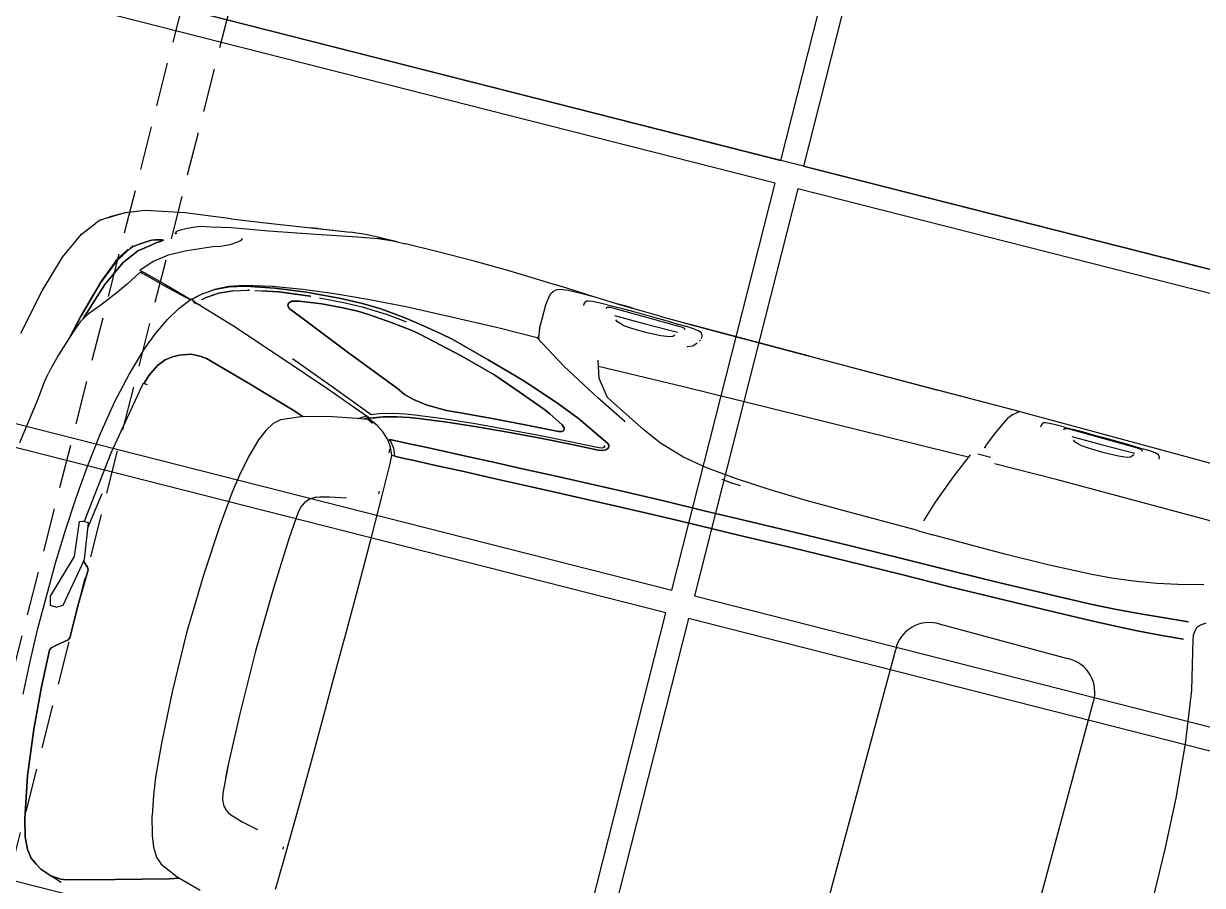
# Model space of a CAD drawing. Header units: inches. Extents: x 6322 to 85903, y -36042 to 7673.
# Drawn here: x 77224.9 to 77325.9, y 1635.6 to 1709.5 of the extents above; entities that cross this region are included whole.
import ezdxf

# ---------------------------------------------------------------- set-up
doc = ezdxf.new("R2010")
doc.units = ezdxf.units.IN
doc.header["$LTSCALE"] = 10
doc.linetypes.add('Amconstr', pattern=[9999, 9999, 0])
doc.linetypes.add('HIDDEN2', pattern=[0.1875, 0.125, -0.0625])
for name, color, linetype in [('ADSK_ASSOC_ENTITY_BACKUPS', 7, 'Continuous'), ('CAR1', 250, 'Continuous'), ('PARK LINE', 2, 'Continuous'), ('SHADE I SEC BEAM', 11, 'HIDDEN2'), ('SOLAR PANEL', 10, 'Continuous'), ('WALL', 4, 'Continuous')]:
    doc.layers.add(name, color=color, linetype=linetype)

# ---------------------------------------------------------------- blocks, each defined once
blk = doc.blocks.new('*U175')
at = {"layer": 'SOLAR PANEL'}
blk.add_lwpolyline([(-39, 18), (-39, -18), (39, -18), (39, 18)], close=True, dxfattribs=at)
blk = doc.blocks.new('*U176')
at = {"layer": 'SOLAR PANEL', "color": 0, "linetype": 'ByBlock', "lineweight": -2}
for p in [(0, 228), (80, 228), (0, 190), (80, 190), (0, 152), (80, 152), (0, 114)]:
    blk.add_blockref('*U175', p, dxfattribs=at)
blk = doc.blocks.new('*U95')
at = {"layer": 'SOLAR PANEL', "xscale": -1, "rotation": 165.7461911174656}
blk.add_blockref('*U176', (-184.49, 86.07), dxfattribs=at)
blk = doc.blocks.new('*U96')
at = {"layer": 'ADSK_ASSOC_ENTITY_BACKUPS', "linetype": 'Amconstr', "lineweight": 25}
blk.add_blockref('*U95', (0, 0), dxfattribs=at)
at = {"layer": 'SOLAR PANEL', "color": 0, "linetype": 'ByBlock', "lineweight": -2}
blk.add_blockref('*U95', (0, 0), dxfattribs=at)
blk = doc.blocks.new('*U146')
at = {"layer": 'PARK LINE', "linetype": 'Amconstr', "lineweight": 25}
blk.add_line((218.07, -55.4), (-218.07, 55.4), dxfattribs=at)
blk = doc.blocks.new('*U147')
at = {"layer": 'PARK LINE', "color": 0, "linetype": 'ByBlock', "lineweight": -2}
blk.add_blockref('*U146', (-52.2, -205.47), dxfattribs=at)
blk = doc.blocks.new('*U133')
at = {"layer": 'SHADE I SEC BEAM', "ltscale": 3}
blk.add_lwpolyline([(-91.38, -367.82), (-95.25, -366.84), (91.38, 367.82), (95.25, 366.84)], close=True, dxfattribs=at)
blk = doc.blocks.new('*U134')
at = {"layer": 'WALL', "color": 0, "linetype": 'ByBlock', "lineweight": -2}
blk.add_blockref('*U133', (0, 0), dxfattribs=at)
blk = doc.blocks.new('A$C6e495745')
at = {"layer": 'CAR1'}
for p, q in [((170.75, 63.78), (174.78, 64.89)), ((174.78, 64.89), (170.75, 63.78)), ((174.78, 64.89), (175.25, 64.95)), ((175.25, 64.95), (174.78, 64.89)), ((175.14, 65.21), (175.23, 65.18)), ((175.14, 65.21), (176.15, 64.9)), ((175.25, 64.95), (176.15, 64.9)), ((176.15, 64.9), (175.25, 64.95)), ((176.15, 64.9), (177.12, 64.57)), ((177.12, 64.57), (176.15, 64.9)), ((166.28, 62.5), (170.75, 63.78)), ((170.75, 63.78), (166.28, 62.5)), ((177.12, 64.57), (177.63, 64.27)), ((177.63, 64.27), (177.12, 64.57)), ((177.63, 64.27), (178.17, 63.86)), ((178.17, 63.86), (177.63, 64.27)), ((178.17, 63.86), (178.67, 63.24)), ((178.67, 63.24), (178.17, 63.86)), ((165.66, 62.17), (163.48, 62.77)), ((178.67, 63.24), (179.16, 62.23)), ((179.16, 62.23), (178.67, 63.24)), ((165.48, 62.22), (166.28, 62.5)), ((166.28, 62.5), (165.48, 62.22)), ((167.28, 61.48), (165.66, 62.17)), ((179.16, 62.23), (179.58, 60.77)), ((179.58, 60.77), (179.16, 62.23)), ((157.27, 60.99), (157.25, 60.31)), ((167.82, 60.99), (167.28, 61.48)), ((168.28, 60.23), (167.82, 60.99)), ((179.58, 60.77), (180.3, 57.14)), ((180.3, 57.14), (179.58, 60.77)), ((157.25, 60.31), (157.23, 59.46)), ((168.67, 59.29), (168.28, 60.23)), ((157.21, 58.64), (157.2, 57.8)), ((157.23, 59.46), (157.21, 58.64)), ((169.12, 57.66), (168.67, 59.29)), ((157.2, 57.8), (157.15, 53.91)), ((169.44, 55.97), (169.11, 57.66)), ((157.51, 57.52), (157.54, 57.31)), ((180.3, 57.14), (180.82, 53.13)), ((180.82, 53.13), (180.3, 57.14)), ((93.73, 56.19), (93.73, 27.36)), ((111.25, 56.19), (111.25, 27.36)), ((161.27, 56.23), (160.07, 56.45)), ((161.51, 56.16), (161.09, 56.26)), ((162.3, 55.94), (161.51, 56.16)), ((162.62, 55.84), (162.3, 55.94)), ((162.88, 55.72), (162.62, 55.84)), ((163.14, 55.53), (162.88, 55.72)), ((169.67, 54.41), (169.44, 55.97)), ((163.44, 55.19), (163.14, 55.53)), ((163.45, 55.17), (163.33, 55.32)), ((163.65, 54.76), (163.45, 55.17)), ((163.76, 54.23), (163.65, 54.76)), ((157.15, 53.91), (157.13, 49.61)), ((163.93, 51.93), (163.76, 54.23)), ((169.94, 51.44), (169.67, 54.41)), ((163.93, 51.88), (163.86, 52.9)), ((180.82, 53.13), (181.12, 49.47)), ((181.12, 49.47), (180.82, 53.13)), ((164.12, 47.4), (163.93, 51.88)), ((170.2, 46.98), (169.94, 51.44)), ((157.13, 49.61), (157.13, 45.42)), ((182.47, 50.48), (182.63, 47.63)), ((181.12, 49.47), (181.27, 46.26)), ((181.27, 46.26), (181.12, 49.47)), ((182.63, 47.63), (182.72, 44.71)), ((164.22, 41.76), (164.12, 47.4)), ((170.32, 41.76), (170.2, 46.98)), ((180.76, 45.65), (179.98, 44.99)), ((179.98, 44.99), (180.76, 45.65)), ((181.18, 46.03), (180.76, 45.65)), ((180.76, 45.65), (181.18, 46.03)), ((181.27, 46.26), (181.18, 46.03)), ((181.18, 46.03), (181.27, 46.26)), ((157.13, 45.42), (157.14, 41.76)), ((179.98, 44.99), (179.88, 44.77)), ((179.88, 44.77), (179.98, 44.99)), ((179.88, 44.77), (179.93, 41.76)), ((179.93, 41.76), (179.88, 44.77)), ((182.72, 44.71), (182.74, 41.76)), ((181.69, 42.54), (181.16, 42.22)), ((181.69, 42.54), (182.2, 42.52)), ((182.2, 42.52), (182.39, 41.77)), ((84.53, 37.9), (84.45, 41.76)), ((157.14, 41.76), (157.13, 38.09)), ((164.12, 36.12), (164.22, 41.76)), ((170.2, 36.54), (170.32, 41.76)), ((179.93, 41.76), (179.88, 38.75)), ((179.88, 38.75), (179.93, 41.76)), ((181.16, 42.22), (180.41, 37.97)), ((182.39, 41.77), (181.3, 37.93)), ((182.74, 41.76), (182.72, 38.8)), ((179.88, 38.75), (179.98, 38.53)), ((179.98, 38.53), (179.88, 38.75)), ((179.98, 38.53), (180.44, 38.14)), ((180.44, 38.14), (179.98, 38.53)), ((182.72, 38.8), (182.63, 35.89)), ((84.76, 33.43), (84.53, 37.9)), ((157.13, 38.09), (157.13, 33.91)), ((180.41, 37.97), (180.88, 34.85)), ((181.3, 37.93), (181.67, 34.94)), ((169.94, 32.08), (170.2, 36.54)), ((163.93, 31.63), (164.12, 36.12)), ((182.63, 35.89), (182.47, 33.04)), ((180.82, 35.27), (180.4, 32.12)), ((180.6, 28.59), (181.27, 34.83)), ((180.88, 34.85), (181.39, 34.82)), ((181.67, 34.94), (181.39, 34.82)), ((85.19, 28.71), (84.76, 33.43)), ((157.13, 33.91), (157.15, 29.61)), ((182.47, 33.04), (182.24, 30.27)), ((163.76, 29.29), (163.93, 31.63)), ((169.67, 29.1), (169.94, 32.08)), ((157.15, 29.61), (157.2, 25.71)), ((182.24, 30.27), (181.88, 27.18)), ((188.37, 29.73), (187.82, 25.7)), ((85.87, 24.14), (85.19, 28.71)), ((163.13, 27.97), (163.45, 28.34)), ((163.44, 28.32), (163.65, 28.76)), ((163.65, 28.76), (163.76, 29.29)), ((169.44, 27.53), (169.67, 29.1)), ((179.46, 22.06), (180.6, 28.59)), ((160.07, 27.07), (161.51, 27.36)), ((161.51, 27.36), (162.3, 27.58)), ((162.3, 27.58), (162.62, 27.68)), ((162.59, 27.65), (162.88, 27.8)), ((162.62, 27.68), (162.81, 27.76)), ((162.88, 27.8), (163.13, 27.97)), ((169.11, 25.83), (169.44, 27.53)), ((181.88, 27.18), (181.41, 24.28)), ((157.2, 25.71), (157.21, 24.88)), ((157.51, 26), (157.51, 25.74)), ((168.65, 24.19), (169.11, 25.83)), ((187.82, 25.7), (187.66, 24.17)), ((96.8, 24.29), (108.18, 24.29)), ((157.21, 24.88), (157.23, 24.06)), ((181.41, 24.28), (180.82, 21.6)), ((86.88, 19.92), (85.87, 24.14)), ((157.23, 24.06), (157.25, 23.21)), ((167.81, 22.52), (168.27, 23.27)), ((168.27, 23.27), (168.65, 24.19)), ((187.49, 23.15), (187.53, 23.41)), ((187.66, 24.17), (187.53, 23.41)), ((150.96, 22.25), (148.32, 22.14)), ((148.32, 22.14), (150.96, 22.25)), ((153.55, 22.37), (150.96, 22.25)), ((150.96, 22.25), (153.55, 22.37)), ((154.45, 22.41), (153.55, 22.37)), ((153.55, 22.37), (154.45, 22.41)), ((155.33, 22.45), (154.45, 22.41)), ((154.45, 22.41), (155.33, 22.45)), ((156.2, 22.49), (155.33, 22.45)), ((155.33, 22.45), (156.2, 22.49)), ((157.05, 22.53), (156.2, 22.49)), ((156.2, 22.49), (157.05, 22.53)), ((157.31, 21.89), (157.05, 22.53)), ((157.05, 22.53), (157.27, 22.52)), ((157.25, 23.21), (157.27, 22.53)), ((157.27, 22.53), (157.57, 21.85)), ((157.57, 22.36), (157.58, 22.1)), ((167.28, 22.04), (167.81, 22.52)), ((179.58, 22.75), (179.57, 22.73)), ((179.57, 22.73), (179.58, 22.75)), ((187.2, 21.97), (187.33, 22.46)), ((187.33, 22.46), (187.45, 22.93)), ((187.45, 22.93), (187.49, 23.15)), ((122.17, 21.26), (117.23, 21.13)), ((117.23, 21.13), (122.17, 21.26)), ((126.69, 21.39), (122.17, 21.26)), ((122.17, 21.26), (126.69, 21.39)), ((130.19, 21.48), (126.69, 21.39)), ((126.69, 21.39), (130.19, 21.48)), ((132.5, 21.55), (130.19, 21.48)), ((130.19, 21.48), (132.5, 21.55)), ((135.53, 21.64), (132.5, 21.55)), ((132.5, 21.55), (135.53, 21.64)), ((139.11, 21.77), (135.53, 21.64)), ((135.53, 21.64), (139.11, 21.77)), ((143.08, 21.92), (139.11, 21.77)), ((139.11, 21.77), (143.08, 21.92)), ((145.68, 22.03), (143.08, 21.92)), ((143.08, 21.92), (145.68, 22.03)), ((148.32, 22.14), (145.68, 22.03)), ((145.68, 22.03), (148.32, 22.14)), ((156.86, 21.2), (157.79, 21.25)), ((157.79, 21.25), (156.86, 21.2)), ((157.79, 21.25), (157.31, 21.89)), ((157.57, 21.85), (157.97, 21.3)), ((157.58, 22.1), (157.61, 22.04)), ((157.73, 21.33), (157.79, 21.33)), ((157.92, 21.37), (157.79, 21.25)), ((157.79, 21.33), (157.84, 21.29)), ((157.97, 21.3), (158.54, 20.76)), ((163.48, 20.74), (165.66, 21.35)), ((166.28, 21.01), (165.48, 21.3)), ((165.48, 21.3), (166.28, 21.01)), ((165.66, 21.35), (167.28, 22.04)), ((179.16, 21.29), (178.67, 20.28)), ((178.67, 20.28), (179.16, 21.29)), ((179.19, 22.08), (179.11, 22.09)), ((179.38, 22.06), (179.16, 21.29)), ((179.16, 21.29), (179.38, 22.06)), ((179.46, 22.06), (179.19, 22.08)), ((180.82, 21.6), (180.12, 19.19)), ((186.75, 20.45), (187.1, 21.62)), ((187.1, 21.62), (187.2, 21.97)), ((89.53, 20.28), (87.67, 20.1)), ((87.67, 20.1), (89.53, 20.28)), ((91.69, 20.43), (89.53, 20.28)), ((89.53, 20.28), (91.69, 20.43)), ((93.85, 20.55), (91.69, 20.43)), ((91.69, 20.43), (93.85, 20.55)), ((95.81, 20.63), (93.85, 20.55)), ((93.85, 20.55), (95.81, 20.63)), ((99.99, 20.76), (95.81, 20.63)), ((95.81, 20.63), (99.99, 20.76)), ((104.15, 20.88), (99.99, 20.76)), ((99.99, 20.76), (104.15, 20.88)), ((108.3, 20.97), (104.15, 20.88)), ((104.15, 20.88), (108.3, 20.97)), ((112.45, 21.04), (108.3, 20.97)), ((108.3, 20.97), (112.45, 21.04)), ((117.23, 21.13), (112.45, 21.04)), ((112.45, 21.04), (117.23, 21.13)), ((130.2, 20.14), (133.63, 20.23)), ((133.63, 20.23), (130.2, 20.14)), ((133.63, 20.23), (137.03, 20.33)), ((137.03, 20.33), (133.63, 20.23)), ((137.03, 20.33), (140.27, 20.45)), ((140.27, 20.45), (137.03, 20.33)), ((140.27, 20.45), (143.21, 20.57)), ((143.21, 20.57), (140.27, 20.45)), ((143.21, 20.57), (146.04, 20.7)), ((146.04, 20.7), (143.21, 20.57)), ((146.04, 20.7), (148.72, 20.82)), ((148.72, 20.82), (146.04, 20.7)), ((148.72, 20.82), (151.28, 20.93)), ((151.28, 20.93), (148.72, 20.82)), ((151.28, 20.93), (153.74, 21.04)), ((153.74, 21.04), (151.28, 20.93)), ((153.74, 21.04), (154.95, 21.1)), ((154.95, 21.1), (153.74, 21.04)), ((154.95, 21.1), (155.96, 21.15)), ((155.96, 21.15), (154.95, 21.1)), ((155.96, 21.15), (156.86, 21.2)), ((156.86, 21.2), (155.96, 21.15)), ((158.54, 20.76), (159.12, 20.38)), ((159.12, 20.38), (159.72, 20.1)), ((159.59, 20.3), (159.59, 20.29)), ((159.59, 20.29), (160.06, 20.08)), ((160.93, 20.21), (160.26, 19.8)), ((160.66, 20.18), (160.96, 20.24)), ((160.96, 20.24), (160.93, 20.21)), ((160.96, 20.24), (163.48, 20.74)), ((170.75, 19.74), (166.28, 21.01)), ((166.28, 21.01), (170.75, 19.74)), ((178.67, 20.28), (178.17, 19.66)), ((178.17, 19.66), (178.67, 20.28)), ((186.41, 19.38), (186.75, 20.45)), ((190.72, 20.66), (189.89, 16.67)), ((86.93, 19.58), (86.88, 19.92)), ((86.91, 19.19), (86.93, 19.58)), ((94.02, 19.16), (96, 19.27)), ((96, 19.27), (94.02, 19.16)), ((96, 19.27), (100.14, 19.41)), ((100.14, 19.41), (96, 19.27)), ((100.14, 19.41), (104.23, 19.52)), ((104.23, 19.52), (100.14, 19.41)), ((104.23, 19.52), (108.3, 19.62)), ((108.3, 19.62), (104.23, 19.52)), ((108.3, 19.62), (112.41, 19.69)), ((112.41, 19.69), (108.3, 19.62)), ((112.41, 19.69), (117.2, 19.78)), ((117.2, 19.78), (112.41, 19.69)), ((117.2, 19.78), (122.16, 19.91)), ((122.16, 19.91), (117.2, 19.78)), ((122.16, 19.91), (126.69, 20.05)), ((126.69, 20.05), (122.16, 19.91)), ((126.69, 20.05), (130.2, 20.14)), ((130.2, 20.14), (126.69, 20.05)), ((157.73, 19.2), (156.68, 18.99)), ((156.68, 18.99), (157.73, 19.2)), ((158.86, 19.51), (157.73, 19.2)), ((157.73, 19.2), (158.86, 19.51)), ((158.14, 19.04), (159.26, 19.36)), ((158.86, 19.51), (159.93, 19.93)), ((159.5, 19.77), (158.86, 19.51)), ((159.26, 19.36), (159.91, 19.61)), ((159.93, 19.93), (159.5, 19.77)), ((159.72, 20.1), (160.15, 19.93)), ((159.91, 19.61), (163.51, 18.26)), ((159.93, 19.96), (159.93, 20.02)), ((159.95, 20.01), (159.93, 19.94)), ((159.93, 19.94), (160.26, 19.8)), ((159.93, 19.93), (159.93, 19.94)), ((159.97, 19.92), (159.93, 19.93)), ((160.06, 20.08), (160.36, 20.13)), ((160.15, 19.93), (160.41, 20.14)), ((163.96, 18.47), (160.27, 19.81)), ((160.36, 20.13), (160.66, 20.18)), ((174.78, 18.63), (170.75, 19.74)), ((170.75, 19.74), (174.78, 18.63)), ((177.63, 19.25), (177.12, 18.95)), ((177.12, 18.95), (177.63, 19.25)), ((178.17, 19.66), (177.63, 19.25)), ((177.63, 19.25), (178.17, 19.66)), ((186.04, 18.41), (186.41, 19.38)), ((186.5, 19.66), (186.11, 17.88)), ((186.11, 17.88), (186.5, 19.66)), ((186.14, 17.88), (186.61, 19.99)), ((86.18, 18.28), (86.58, 18.56)), ((86.58, 18.56), (86.83, 18.86)), ((86.83, 18.86), (86.91, 19.19)), ((87.63, 18.54), (89.52, 18.75)), ((89.52, 18.75), (87.63, 18.54)), ((89.52, 18.75), (91.77, 18.97)), ((91.77, 18.97), (89.52, 18.75)), ((91.77, 18.97), (94.02, 19.16)), ((94.02, 19.16), (91.77, 18.97)), ((150.88, 18.26), (148.19, 18.02)), ((148.19, 18.02), (150.88, 18.26)), ((153.44, 18.53), (150.88, 18.26)), ((150.88, 18.26), (153.44, 18.53)), ((151.26, 18.07), (153.85, 18.34)), ((155.87, 18.86), (153.44, 18.53)), ((153.44, 18.53), (155.87, 18.86)), ((153.85, 18.34), (156.27, 18.67)), ((156.68, 18.99), (155.87, 18.86)), ((155.87, 18.86), (156.68, 18.99)), ((156.27, 18.67), (157.1, 18.81)), ((157.1, 18.81), (158.14, 19.04)), ((163.51, 18.26), (167.66, 16.74)), ((168.61, 16.86), (163.96, 18.47)), ((175.25, 18.57), (174.78, 18.63)), ((174.78, 18.63), (175.25, 18.57)), ((176.15, 18.61), (175.25, 18.57)), ((175.25, 18.57), (176.15, 18.61)), ((177.12, 18.95), (176.15, 18.61)), ((176.15, 18.61), (177.12, 18.95)), ((180.12, 19.19), (179.53, 17.64)), ((185.77, 17.92), (186.04, 18.41)), ((185.9, 18.12), (185.94, 18.23)), ((185.94, 18.23), (185.9, 18.12)), ((127.74, 17.27), (128.62, 17.24)), ((128.62, 17.24), (129.41, 17.15)), ((139.7, 17.29), (139.55, 17.14)), ((139.55, 17.14), (139.7, 17.29)), ((139.93, 17.41), (139.7, 17.29)), ((139.7, 17.29), (139.93, 17.41)), ((140.32, 17.48), (139.93, 17.41)), ((139.93, 17.41), (140.32, 17.48)), ((139.93, 17.18), (140.07, 17.25)), ((140.07, 17.25), (140.32, 17.29)), ((142.47, 17.59), (140.32, 17.48)), ((140.32, 17.48), (142.47, 17.59)), ((140.32, 17.29), (142.81, 17.41)), ((145.35, 17.79), (142.47, 17.59)), ((142.47, 17.59), (145.35, 17.79)), ((142.81, 17.41), (145.69, 17.61)), ((148.19, 18.02), (145.35, 17.79)), ((145.35, 17.79), (148.19, 18.02)), ((145.69, 17.61), (148.55, 17.83)), ((146.92, 17.01), (149.8, 17.23)), ((149.8, 17.23), (146.92, 17.01)), ((148.55, 17.83), (151.26, 18.07)), ((149.8, 17.23), (152.54, 17.47)), ((152.54, 17.47), (149.8, 17.23)), ((152.54, 17.47), (153.75, 17.58)), ((153.75, 17.58), (152.54, 17.47)), ((153.75, 17.58), (155.58, 17.56)), ((155.58, 17.56), (153.75, 17.58)), ((155.58, 17.56), (156.74, 17.41)), ((156.74, 17.41), (155.58, 17.56)), ((156.74, 17.41), (157.58, 17.19)), ((157.58, 17.19), (156.74, 17.41)), ((157.58, 17.19), (158.3, 16.85)), ((158.3, 16.85), (157.58, 17.19)), ((179.53, 17.64), (178.88, 16.26)), ((184.79, 16.63), (185.53, 17.55)), ((186.11, 17.88), (185.23, 14.73)), ((185.23, 14.73), (186.11, 17.88)), ((185.53, 17.55), (185.77, 17.92)), ((185.53, 16.98), (185.7, 17.51)), ((185.7, 17.51), (185.53, 16.98)), ((185.58, 15.85), (186.14, 17.88)), ((185.7, 17.51), (185.83, 17.89)), ((185.83, 17.89), (185.7, 17.51)), ((185.83, 17.89), (185.9, 18.12)), ((185.9, 18.12), (185.83, 17.89)), ((91.12, 16.09), (93.1, 16.42)), ((93.1, 16.42), (94.97, 16.65)), ((94.97, 16.65), (96.69, 16.79)), ((96.69, 16.79), (100.54, 16.97)), ((100.54, 16.97), (104.34, 17.04)), ((104.34, 17.04), (108.21, 17.05)), ((108.21, 17.05), (110.76, 17.04)), ((110.76, 17.04), (110.76, 17.04)), ((112.02, 17.03), (110.76, 17.04)), ((112.02, 17.03), (112.19, 17.03)), ((112.19, 17.03), (118.62, 17.03)), ((118.62, 17.03), (121.98, 17.01)), ((121.98, 17.01), (125.2, 16.94)), ((125.2, 16.94), (128.31, 16.78)), ((128.31, 16.78), (131.02, 16.52)), ((131.02, 16.52), (133.15, 16.16)), ((139.55, 17.14), (139.52, 17.05)), ((139.52, 17.05), (139.55, 17.14)), ((139.52, 17.05), (139.52, 16.95)), ((139.52, 16.95), (139.52, 17.05)), ((139.53, 16.96), (139.52, 16.95)), ((139.52, 16.95), (139.56, 16.84)), ((139.56, 16.84), (139.52, 16.95)), ((139.55, 17.14), (139.55, 17.14)), ((139.56, 16.84), (139.66, 16.73)), ((139.66, 16.73), (139.56, 16.84)), ((139.66, 16.73), (142.65, 15.31)), ((142.65, 15.31), (139.66, 16.73)), ((139.85, 17.08), (139.93, 17.18)), ((139.87, 17.05), (139.86, 17.09)), ((139.96, 16.99), (139.87, 17.05)), ((143.58, 16.54), (143.63, 16.65)), ((143.63, 16.65), (143.58, 16.54)), ((143.63, 16.39), (143.58, 16.54)), ((143.58, 16.54), (143.63, 16.39)), ((143.63, 16.65), (143.75, 16.76)), ((143.75, 16.76), (143.63, 16.65)), ((143.87, 16.2), (143.63, 16.39)), ((143.63, 16.39), (143.87, 16.2)), ((143.75, 16.76), (143.91, 16.81)), ((143.91, 16.81), (143.75, 16.76)), ((143.78, 16.77), (143.75, 16.76)), ((145.14, 15.55), (143.87, 16.2)), ((143.87, 16.2), (145.14, 15.55)), ((143.91, 16.81), (144.03, 16.83)), ((144.03, 16.83), (143.91, 16.81)), ((144.03, 16.83), (144.01, 16.82)), ((144.03, 16.83), (146.92, 17.01)), ((146.92, 17.01), (144.03, 16.83)), ((158.3, 16.85), (163.29, 14.95)), ((163.29, 14.95), (158.3, 16.85)), ((173.27, 15.31), (168.61, 16.86)), ((178.88, 16.26), (178.16, 15.06)), ((184.33, 16.08), (184.79, 16.63)), ((184.85, 14.76), (185.53, 16.98)), ((185.53, 16.98), (184.85, 14.76)), ((189.89, 16.67), (188.94, 13.43)), ((87.19, 15.15), (89.35, 15.7)), ((89.35, 15.7), (91.12, 16.09)), ((111.27, 14.3), (111.83, 16.1)), ((133.15, 16.16), (135.31, 15.52)), ((135.31, 15.52), (136.95, 14.82)), ((142.65, 15.31), (144.59, 14.57)), ((144.59, 14.57), (142.65, 15.31)), ((145.76, 15.27), (145.14, 15.55)), ((145.14, 15.55), (145.76, 15.27)), ((148.16, 14.41), (145.76, 15.27)), ((145.76, 15.27), (148.16, 14.41)), ((177.19, 14.14), (173.27, 15.31)), ((183.5, 14.94), (183.75, 15.31)), ((183.75, 15.31), (184.01, 15.62)), ((184.01, 15.62), (184.33, 16.08)), ((110.35, 11.81), (111.27, 14.3)), ((136.95, 14.82), (140.73, 12.92)), ((138.72, 14.54), (141.51, 13.16)), ((144.59, 14.57), (146.78, 13.81)), ((146.78, 13.81), (144.59, 14.57)), ((150.55, 13.58), (148.16, 14.41)), ((148.16, 14.41), (150.55, 13.58)), ((163.29, 14.95), (167.91, 13.09)), ((167.91, 13.09), (163.29, 14.95)), ((176.46, 14.35), (177.04, 14.29)), ((177, 14.25), (177.05, 14.31)), ((177, 14.25), (177.07, 14.18)), ((177.07, 14.18), (177.37, 14.06)), ((177.13, 14.15), (177.13, 14.16)), ((178.16, 15.06), (177.37, 14.06)), ((182.22, 13), (183, 14.25)), ((183, 14.25), (183.5, 14.94)), ((183.82, 12.56), (184.85, 14.76)), ((184.85, 14.76), (183.82, 12.56)), ((184.39, 12.43), (185.26, 14.71)), ((185.23, 14.73), (184.63, 13.16)), ((184.63, 13.16), (185.23, 14.73)), ((141.51, 13.16), (145.02, 11.29)), ((146.78, 13.81), (148.17, 13.36)), ((148.17, 13.36), (146.78, 13.81)), ((148.17, 13.36), (151.43, 12.46)), ((151.43, 12.46), (148.17, 13.36)), ((153.68, 12.75), (150.55, 13.58)), ((150.55, 13.58), (153.68, 12.75)), ((175.2, 12.95), (176.16, 13.59)), ((176.17, 13.58), (175.23, 12.96)), ((176.28, 13.18), (175.65, 12.74)), ((176.16, 13.59), (176.47, 13.86)), ((176.47, 13.85), (176.17, 13.58)), ((176.29, 13.19), (176.28, 13.18)), ((176.3, 13.19), (176.59, 13.39)), ((176.46, 13.86), (176.47, 13.85)), ((176.59, 13.39), (176.97, 13.75)), ((177.33, 14.08), (176.88, 13.66)), ((176.88, 13.66), (176.88, 13.66)), ((176.97, 13.75), (177.33, 14.08)), ((179.87, 13.39), (177.38, 14.08)), ((177.43, 14.14), (179.84, 13.55)), ((179.84, 13.55), (181.72, 13.07)), ((181.84, 12.9), (179.87, 13.39)), ((184.63, 13.16), (184.34, 12.44)), ((184.34, 12.44), (184.63, 13.16)), ((188.94, 13.43), (187.9, 11.13)), ((140.73, 12.92), (141.82, 11.53)), ((151.43, 12.46), (154.82, 11.57)), ((154.82, 11.57), (151.43, 12.46)), ((157.66, 11.85), (153.68, 12.75)), ((153.68, 12.75), (157.66, 11.85)), ((167.91, 13.09), (169.04, 12.63)), ((169.04, 12.63), (167.91, 13.09)), ((169.23, 12.23), (168.98, 11.98)), ((168.98, 11.98), (169.23, 12.23)), ((169.04, 12.63), (169.23, 12.44)), ((169.23, 12.44), (169.04, 12.63)), ((169.23, 12.44), (169.23, 12.23)), ((169.23, 12.23), (169.23, 12.44)), ((174.1, 12.42), (172.79, 12.01)), ((173.17, 11.78), (174.48, 12.19)), ((174.48, 12.19), (173.17, 11.78)), ((173.28, 11.73), (174.54, 12.17)), ((174.54, 12.17), (173.28, 11.73)), ((174.08, 12.42), (175.2, 12.95)), ((175.23, 12.96), (174.1, 12.42)), ((174.48, 12.19), (175.65, 12.74)), ((175.65, 12.74), (174.48, 12.19)), ((174.54, 12.17), (175.65, 12.74)), ((175.65, 12.74), (174.54, 12.17)), ((175.65, 12.74), (175.78, 12.84)), ((181.36, 11.77), (182.25, 12.81)), ((181.76, 13.06), (181.66, 12.95)), ((181.72, 13.07), (182.07, 13)), ((182.25, 12.81), (181.84, 12.9)), ((182.08, 12.98), (181.98, 12.87)), ((182.07, 13), (182.09, 13)), ((182.09, 13.01), (182.08, 12.98)), ((182.12, 13), (182.22, 13)), ((182.86, 11.25), (183.82, 12.56)), ((183.82, 12.56), (182.86, 11.25)), ((183.69, 11.33), (184.39, 12.43)), ((184.34, 12.44), (184.01, 11.92)), ((184.01, 11.92), (184.34, 12.44)), ((109.42, 9.6), (110.35, 11.81)), ((141.82, 11.53), (142.32, 10.03)), ((145.02, 11.29), (147.87, 9.54)), ((154.82, 11.57), (155.89, 11.35)), ((155.89, 11.35), (154.82, 11.57)), ((155.89, 11.35), (157.81, 11.03)), ((157.81, 11.03), (155.89, 11.35)), ((158.32, 11.74), (157.66, 11.85)), ((157.66, 11.85), (158.32, 11.74)), ((160.2, 11.53), (158.32, 11.74)), ((158.32, 11.74), (160.2, 11.53)), ((159.58, 11.08), (159.07, 11.14)), ((162.26, 11.38), (160.2, 11.53)), ((160.2, 11.53), (162.26, 11.38)), ((163.31, 11.35), (162.26, 11.38)), ((162.26, 11.38), (163.31, 11.35)), ((164.9, 11.4), (163.31, 11.35)), ((163.31, 11.35), (164.9, 11.4)), ((166.46, 11.53), (164.9, 11.4)), ((164.9, 11.4), (166.46, 11.53)), ((168.38, 11.81), (166.46, 11.53)), ((166.46, 11.53), (168.38, 11.81)), ((167.58, 11.15), (167.52, 11.15)), ((167.56, 11.15), (170.24, 11.5)), ((170.31, 11.51), (167.58, 11.15)), ((167.97, 10.9), (170.69, 11.27)), ((170.69, 11.27), (167.97, 10.9)), ((168.35, 10.76), (170.92, 11.19)), ((168.98, 11.98), (168.38, 11.81)), ((168.38, 11.81), (168.98, 11.98)), ((170.24, 11.5), (171.29, 11.71)), ((172.3, 11.91), (170.31, 11.51)), ((170.69, 11.27), (173.17, 11.78)), ((173.17, 11.78), (170.69, 11.27)), ((170.92, 11.19), (173.28, 11.73)), ((171.29, 11.71), (171.68, 11.79)), ((172.79, 12.01), (172.74, 12)), ((172.79, 12.01), (172.89, 12.05)), ((180.25, 10.92), (181.36, 11.77)), ((182.39, 10.88), (182.86, 11.25)), ((182.86, 11.25), (182.39, 10.88)), ((183.53, 11.22), (183.39, 11.02)), ((183.39, 11.02), (183.53, 11.22)), ((184.01, 11.92), (183.53, 11.22)), ((183.53, 11.22), (184.01, 11.92)), ((187.9, 11.13), (186.95, 9.89)), ((110.97, 9.87), (134.68, 10.34)), ((134.68, 10.34), (142.15, 10.55)), ((157.81, 11.03), (159.32, 10.82)), ((159.32, 10.82), (157.81, 11.03)), ((159.32, 10.82), (161.46, 10.63)), ((161.46, 10.63), (159.32, 10.82)), ((159.43, 9.91), (162.75, 10.14)), ((160.81, 10.97), (159.58, 11.08)), ((163.03, 10.89), (160.81, 10.97)), ((161.46, 10.63), (163.08, 10.6)), ((163.08, 10.6), (161.46, 10.63)), ((162.75, 10.14), (165.61, 10.42)), ((164.54, 10.92), (163.03, 10.89)), ((163.08, 10.6), (164.99, 10.66)), ((164.99, 10.66), (163.08, 10.6)), ((166.76, 11.09), (164.54, 10.92)), ((164.99, 10.66), (167.97, 10.9)), ((167.97, 10.9), (164.99, 10.66)), ((165.61, 10.42), (168.35, 10.76)), ((176.74, 9.25), (178.81, 10.16)), ((178.81, 10.16), (180.25, 10.92)), ((181.15, 9.92), (181.6, 10.23)), ((181.6, 10.23), (181.15, 9.92)), ((181.6, 10.23), (181.94, 10.52)), ((181.94, 10.52), (181.6, 10.23)), ((182.22, 10.22), (181.93, 10.05)), ((181.93, 10.05), (182.22, 10.22)), ((181.94, 10.52), (182.39, 10.88)), ((182.39, 10.88), (181.94, 10.52)), ((182.52, 10.4), (182.22, 10.22)), ((182.22, 10.22), (182.52, 10.4)), ((182.89, 10.66), (182.52, 10.4)), ((182.52, 10.4), (182.89, 10.66)), ((183.39, 11.02), (182.89, 10.66)), ((182.89, 10.66), (183.39, 11.02)), ((183.41, 10.94), (183.46, 10.99)), ((73.77, 9.7), (101.62, 9.73)), ((101.62, 9.73), (107.2, 9.81)), ((107.64, 9.35), (108.8, 9.37)), ((109.53, 9.84), (110.97, 9.87)), ((147.82, 9.55), (147.69, 9.65)), ((147.69, 9.51), (147.81, 9.52)), ((147.88, 8.73), (147.77, 9.52)), ((147.81, 9.55), (147.81, 9.58)), ((147.81, 9.37), (147.81, 9.55)), ((147.87, 9.54), (151.34, 9.61)), ((151.34, 9.61), (155.41, 9.74)), ((155.41, 9.74), (159.43, 9.91)), ((176.11, 9.03), (176.74, 9.25)), ((180.97, 9.78), (181.15, 9.92)), ((181.15, 9.92), (180.97, 9.78)), ((181.09, 9.78), (180.97, 9.78)), ((180.97, 9.78), (181.09, 9.78)), ((181.66, 9.95), (181.09, 9.78)), ((181.09, 9.78), (181.66, 9.95)), ((181.93, 10.05), (181.66, 9.95)), ((181.66, 9.95), (181.93, 10.05)), ((184.77, 8.37), (186.64, 9.55)), ((186.64, 9.55), (185.81, 8.95)), ((186.64, 9.55), (186.95, 9.89)), ((107.82, 7.18), (108.32, 8.42)), ((108.32, 8.69), (108.32, 8.42)), ((108.32, 8.67), (108.4, 8.67)), ((108.4, 8.67), (108.42, 8.67)), ((147.88, 8.73), (147.88, 7.86)), ((174.52, 7.96), (174.57, 8.09)), ((174.57, 8.09), (174.64, 8.16)), ((174.64, 8.16), (174.79, 8.29)), ((174.79, 8.29), (175.38, 8.69)), ((175.38, 8.69), (176.11, 9.03)), ((178.24, 7.85), (178.79, 8.08)), ((178.79, 8.08), (179.25, 8.29)), ((179.25, 8.29), (179.71, 8.53)), ((179.71, 8.53), (180.05, 8.73)), ((180.05, 8.96), (180.15, 9)), ((180.12, 8.82), (180.05, 8.98)), ((180.12, 8.82), (180.05, 8.73)), ((180.11, 8.88), (180.1, 8.87)), ((180.15, 9.01), (180.11, 8.88)), ((183.14, 7.74), (184.77, 8.37)), ((184.55, 8.26), (183.78, 7.98)), ((184.77, 8.37), (184.55, 8.26)), ((185.81, 8.95), (184.94, 8.47)), ((107.4, 6.3), (107.82, 7.18)), ((147.88, 7.86), (147.88, 6.63)), ((172.48, 6.69), (175.65, 7.26)), ((174.51, 7.89), (174.53, 7.99)), ((175.65, 7.26), (176.46, 7.44)), ((176.46, 7.44), (177.33, 7.64)), ((177.33, 7.64), (178.24, 7.85)), ((179.79, 7.05), (183.14, 7.74)), ((95.87, 5.96), (95.97, 6.07)), ((95.97, 6.07), (96.11, 6.21)), ((96.11, 6.21), (96.36, 6.32)), ((96.36, 6.32), (97.12, 6.4)), ((97.12, 6.4), (98.36, 6.45)), ((98.36, 6.45), (99.69, 6.43)), ((99.69, 6.43), (100.4, 6.38)), ((100.4, 6.38), (100.7, 6.3)), ((100.7, 6.3), (101.01, 6.22)), ((101.01, 6.22), (101.2, 6.08)), ((107.16, 5.8), (107.4, 6.3)), ((134.3, 6.11), (134.31, 6.14)), ((134.31, 6.14), (134.35, 6.22)), ((134.49, 6.44), (134.8, 6.78)), ((134.49, 6.44), (134.49, 6.44)), ((134.8, 6.78), (135.2, 6.95)), ((135.2, 6.95), (135.25, 6.96)), ((136.52, 6.26), (136.66, 6.41)), ((136.66, 6.41), (136.91, 6.53)), ((136.91, 6.53), (137.67, 6.63)), ((137.67, 6.63), (138.91, 6.69)), ((138.91, 6.69), (140.24, 6.67)), ((140.24, 6.67), (140.95, 6.62)), ((140.95, 6.62), (141.25, 6.54)), ((141.25, 6.54), (141.57, 6.45)), ((141.57, 6.45), (141.75, 6.3)), ((147.88, 6.63), (147.81, 5.96)), ((168.49, 5.92), (172.48, 6.69)), ((172.92, 6.09), (169.31, 5.53)), ((175.84, 6.52), (172.92, 6.09)), ((175.84, 6.52), (179.79, 7.05)), ((93.74, 5.52), (93.7, 5.74)), ((93.74, 5.52), (93.83, 5.41)), ((93.83, 5.41), (94.14, 5.32)), ((94.14, 5.32), (94.56, 5.28)), ((94.56, 5.28), (95.18, 5.25)), ((95.86, 5.23), (95.18, 5.25)), ((95.26, 5.48), (95.28, 5.4)), ((95.33, 5.37), (95.28, 5.4)), ((95.33, 5.37), (95.38, 5.36)), ((95.38, 5.36), (95.52, 5.34)), ((95.52, 5.34), (95.72, 5.33)), ((95.72, 5.33), (98.79, 5.3)), ((98.8, 5.81), (95.82, 5.8)), ((97.14, 5.21), (95.86, 5.23)), ((98.44, 5.2), (97.14, 5.21)), ((99.69, 5.19), (98.44, 5.2)), ((98.79, 5.3), (101.69, 5.28)), ((101.41, 5.8), (98.8, 5.81)), ((100.37, 5.19), (99.69, 5.19)), ((101.02, 5.19), (100.37, 5.19)), ((102.24, 5.2), (101.02, 5.19)), ((101.69, 5.28), (101.9, 5.28)), ((101.9, 5.28), (102.08, 5.3)), ((102.08, 5.3), (102.17, 5.33)), ((102.14, 5.31), (102.11, 5.31)), ((102.22, 5.34), (102.14, 5.31)), ((102.17, 5.33), (102.22, 5.34)), ((102.24, 5.44), (102.22, 5.34)), ((102.24, 5.2), (103.14, 5.21)), ((103.14, 5.21), (103.55, 5.23)), ((103.55, 5.23), (103.9, 5.27)), ((103.9, 5.27), (104.06, 5.31)), ((104.06, 5.31), (104.14, 5.38)), ((104.14, 5.38), (104.19, 5.52)), ((104.19, 5.52), (104.21, 5.74)), ((106.28, 4.9), (106.71, 5.27)), ((106.71, 5.27), (106.8, 5.34)), ((106.8, 5.34), (107.11, 5.72)), ((107.11, 5.72), (107.13, 5.74)), ((107.13, 5.74), (107.16, 5.8)), ((134.27, 5.81), (134.29, 5.99)), ((134.27, 5.77), (134.27, 5.81)), ((134.29, 5.64), (134.27, 5.75)), ((134.29, 5.64), (134.38, 5.49)), ((134.38, 5.49), (134.69, 5.39)), ((134.69, 5.39), (135.12, 5.33)), ((135.12, 5.33), (135.73, 5.29)), ((136.42, 5.28), (135.73, 5.29)), ((135.82, 5.6), (135.83, 5.52)), ((135.88, 5.49), (135.83, 5.52)), ((135.88, 5.49), (135.93, 5.48)), ((135.93, 5.48), (136.07, 5.45)), ((136.07, 5.45), (136.28, 5.45)), ((136.28, 5.45), (139.35, 5.42)), ((139.35, 5.98), (136.37, 5.95)), ((137.69, 5.25), (136.42, 5.28)), ((138.99, 5.25), (137.69, 5.25)), ((140.25, 5.24), (138.99, 5.25)), ((141.97, 5.98), (139.35, 5.98)), ((139.35, 5.42), (142.25, 5.42)), ((140.92, 5.24), (140.25, 5.24)), ((141.58, 5.24), (140.92, 5.24)), ((142.8, 5.26), (141.58, 5.24)), ((142.25, 5.42), (142.46, 5.42)), ((142.46, 5.42), (142.63, 5.44)), ((142.63, 5.44), (142.72, 5.48)), ((142.69, 5.45), (142.64, 5.45)), ((142.77, 5.49), (142.69, 5.45)), ((142.72, 5.48), (142.77, 5.49)), ((142.79, 5.59), (142.77, 5.49)), ((142.8, 5.26), (143.7, 5.29)), ((143.7, 5.29), (144.1, 5.32)), ((144.1, 5.32), (144.45, 5.37)), ((144.45, 5.37), (144.61, 5.43)), ((144.61, 5.43), (144.7, 5.51)), ((144.7, 5.51), (144.75, 5.7)), ((144.75, 5.7), (144.76, 5.84)), ((147.05, 5.05), (147.4, 5.2)), ((147.58, 5.36), (147.4, 5.2)), ((147.72, 5.59), (147.58, 5.36)), ((147.79, 5.85), (147.72, 5.59)), ((147.8, 5.88), (147.79, 5.85)), ((147.81, 5.96), (147.8, 5.88)), ((163.26, 4.91), (164.98, 5.23)), ((164.98, 5.23), (168.49, 5.92)), ((168.43, 5.38), (165.71, 4.96)), ((169.31, 5.53), (166.47, 5.1)), ((168.43, 5.38), (169.15, 5.51)), ((93.59, 4.92), (73.47, 4.96)), ((106.28, 4.9), (93.59, 4.92)), ((106.32, 4.91), (106.3, 4.91)), ((106.32, 4.91), (106.31, 4.92)), ((106.32, 4.91), (113.54, 4.95)), ((106.32, 4.91), (106.32, 4.91)), ((113.47, 4.95), (106.81, 4.91)), ((124.92, 5), (113.47, 4.95)), ((125.11, 5.01), (113.54, 4.95)), ((124.92, 5), (134.94, 5.04)), ((133.4, 5.04), (125.11, 5.01)), ((125.13, 5.02), (134.37, 5.05)), ((125.14, 5.02), (125.13, 5.02)), ((134.37, 5.05), (134.97, 5.05)), ((136.45, 5.04), (134.94, 5.04)), ((135.49, 5.05), (134.97, 5.05)), ((134.97, 5.05), (135.5, 5.05)), ((135.49, 5.05), (134.97, 5.05)), ((136.03, 5.05), (135.49, 5.05)), ((135.49, 5.05), (135.5, 5.05)), ((136.45, 5.04), (136.03, 5.05)), ((138.19, 5.04), (136.45, 5.04)), ((138.19, 5.04), (139.85, 5.01)), ((139.85, 5.01), (141.66, 4.98)), ((140.56, 4.99), (140.78, 4.96)), ((140.78, 4.96), (141.21, 4.96)), ((141.21, 4.96), (142.14, 4.96)), ((141.66, 4.98), (143.88, 4.9)), ((143.88, 4.9), (145.1, 4.89)), ((143.99, 4.9), (146.5, 4.79)), ((145.1, 4.89), (146.34, 4.95)), ((146.34, 4.95), (147.05, 5.05)), ((146.5, 4.79), (148.24, 4.73)), ((148.24, 4.73), (150.01, 4.68)), ((150.01, 4.68), (151.79, 4.64)), ((151.79, 4.64), (154.68, 4.62)), ((154.68, 4.62), (157.99, 4.64)), ((157.99, 4.64), (160.86, 4.7)), ((161.59, 4.72), (160.86, 4.7)), ((161.59, 4.72), (161.73, 4.73)), ((163.28, 4.78), (161.6, 4.72)), ((161.6, 4.72), (163.32, 4.77)), ((161.73, 4.73), (163.26, 4.91)), ((163.32, 4.77), (164.35, 4.8)), ((164.35, 4.8), (165.71, 4.96))]:
    blk.add_line(p, q, dxfattribs=at)
for centre, start, end in [((96.66, 27.22), 177.3124, 272.8152), ((108.32, 27.22), 267.1848, 2.6876)]:
    blk.add_arc(centre, 2.94, start, end, dxfattribs=at)

msp = doc.modelspace()

# ---------------------------------------------------------------- block references
at = {"layer": 'CAR1', "rotation": 164.9497587353136}
msp.add_blockref('A$C6e495745', (77414.18557, 1653.35325), dxfattribs=at)
at = {"layer": 'PARK LINE', "linetype": 'Amconstr', "lineweight": 25, "xscale": -1, "rotation": 151.4923822348115}
msp.add_blockref('*U147', (77393.64809, 1452.6111), dxfattribs=at)
at = {"layer": 'SOLAR PANEL', "linetype": 'Amconstr', "lineweight": 25, "xscale": -1, "rotation": 151.4923822348075}
msp.add_blockref('*U96', (77403.4968, 1491.37968), dxfattribs=at)
at = {"layer": 'WALL'}
msp.add_blockref('*U134', (77277.55164, 1856.63414), dxfattribs=at)

doc.saveas('drawing.dxf')
